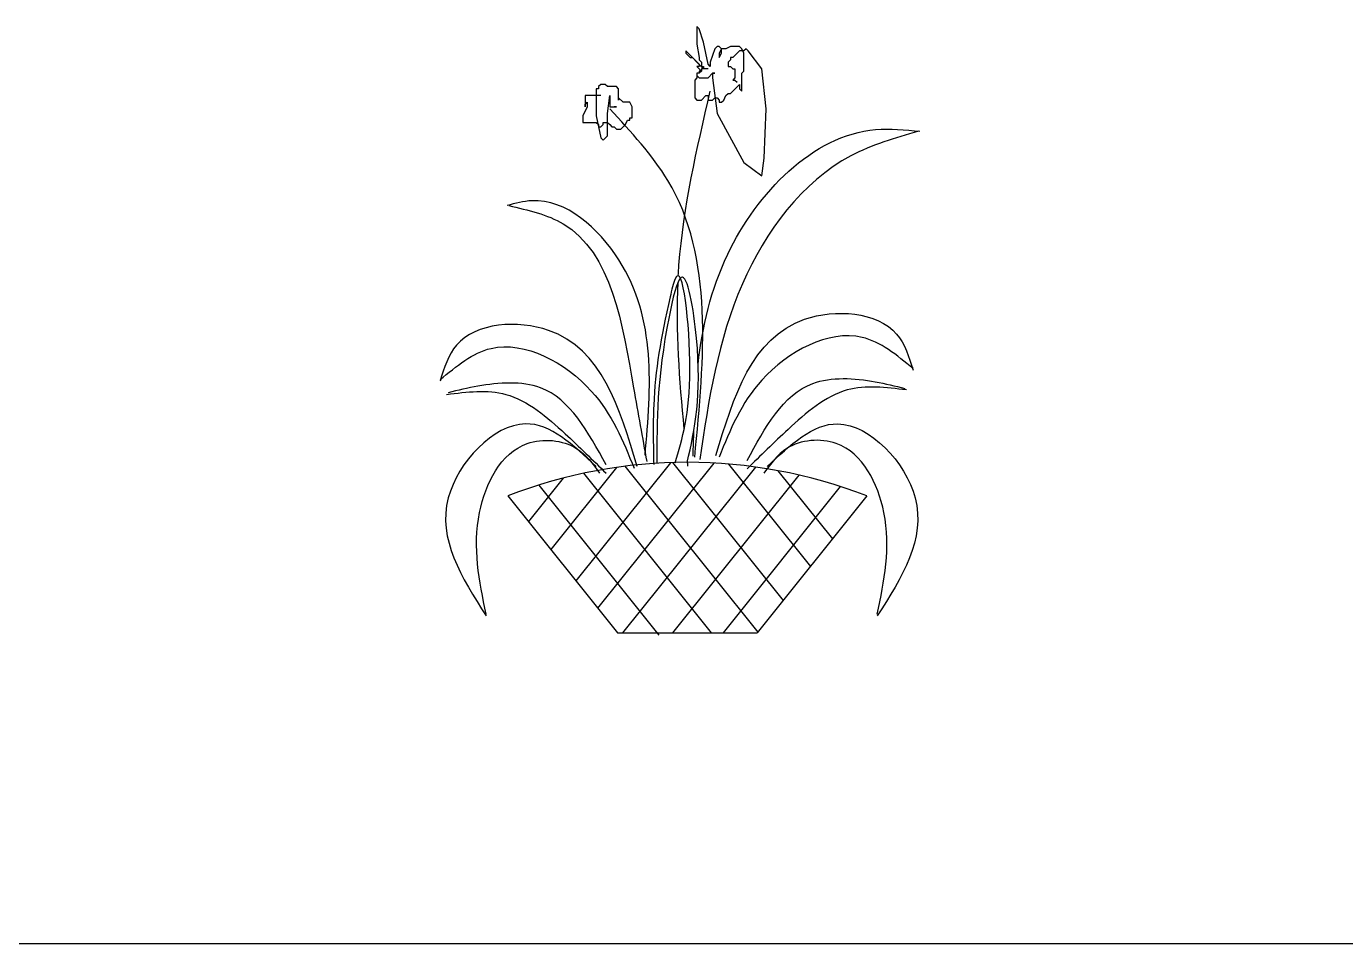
# Model space of a CAD drawing. Header units: millimetres. Extents: x 22565 to 38821, y 15578 to 26720.
# Drawn here: x 24995 to 26347, y 19597 to 20537 of the extents above; entities that cross this region are included whole.
import ezdxf

# ---------------------------------------------------------------- set-up
doc = ezdxf.new("R2010")
doc.units = ezdxf.units.MM
doc.layers.add('www.cad-blocks.net', color=7, linetype='Continuous')

# ---------------------------------------------------------------- blocks, each defined once
blk = doc.blocks.new('A$C51911565')
at = {"linetype": 'Continuous'}
for p, q in [((265.4, 621.4), (263.1, 623.7)), ((263.1, 623.7), (263.1, 605.4)), ((269.9, 607.7), (265.4, 621.4)), ((269.9, 580.3), (251.6, 598.6)), ((251.6, 598.6), (251.6, 596.3)), ((251.6, 596.3), (256.2, 591.7)), ((263.1, 605.4), (265.4, 591.7)), ((274.5, 584.9), (269.9, 607.7)), ((281.4, 600.9), (276.8, 587.1)), ((283.7, 603.1), (281.4, 600.9)), ((286, 603.1), (283.7, 603.1)), ((288.3, 600.9), (286, 603.1)), ((288.3, 600.9), (286, 596.3)), ((286, 596.3), (286, 591.7)), ((286, 591.7), (288.3, 596.3)), ((292.8, 600.9), (288.3, 600.9)), ((288.3, 596.3), (288.3, 600.9)), ((297.4, 603.1), (292.8, 600.9)), ((306.6, 603.1), (297.4, 603.1)), ((306.6, 598.6), (299.7, 591.7)), ((308.9, 600.9), (306.6, 603.1)), ((311.2, 598.6), (306.6, 598.6)), ((311.2, 596.3), (308.9, 600.9)), ((313.4, 600.9), (311.2, 598.6)), ((311.2, 578), (311.2, 596.3)), ((315.7, 598.6), (313.4, 600.9)), ((329.5, 580.3), (315.7, 598.6)), ((256.2, 591.7), (258.5, 591.7)), ((258.5, 591.7), (265.4, 584.9)), ((265.4, 582.6), (263.1, 582.6)), ((263.1, 582.6), (265.4, 580.3)), ((265.4, 591.7), (265.4, 589.4)), ((265.4, 589.4), (267.6, 587.1)), ((265.4, 584.9), (265.4, 582.6)), ((267.6, 587.1), (267.6, 582.6)), ((267.6, 582.6), (269.9, 582.6)), ((269.9, 582.6), (269.9, 580.3)), ((276.8, 582.6), (274.5, 584.9)), ((276.8, 587.1), (276.8, 582.6)), ((297.4, 589.4), (295.1, 587.1)), ((295.1, 587.1), (295.1, 582.6)), ((295.1, 582.6), (297.4, 582.6)), ((299.7, 591.7), (297.4, 591.7)), ((297.4, 591.7), (297.4, 589.4)), ((297.4, 582.6), (299.7, 580.3)), ((263.1, 571.1), (260.8, 568.8)), ((260.8, 568.8), (260.8, 550.5)), ((265.4, 575.7), (263.1, 575.7)), ((263.1, 575.7), (263.1, 571.1)), ((265.4, 575.7), (263.1, 575.7)), ((263.1, 575.7), (263.1, 573.4)), ((263.1, 573.4), (265.4, 571.1)), ((265.4, 580.3), (267.6, 578)), ((267.6, 578), (265.4, 578)), ((265.4, 578), (265.4, 575.7)), ((267.6, 578), (265.4, 575.7)), ((265.4, 571.1), (274.5, 571.1)), ((274.5, 580.3), (267.6, 580.3)), ((267.6, 580.3), (267.6, 578)), ((274.5, 571.1), (279.1, 575.7)), ((279.1, 575.7), (281.4, 575.7)), ((281.4, 575.7), (279.1, 575.7)), ((279.1, 575.7), (279.1, 571.1)), ((279.1, 571.1), (283.7, 534.5)), ((299.7, 580.3), (302, 580.3)), ((302, 571.1), (299.7, 568.8)), ((299.7, 568.8), (302, 568.8)), ((302, 580.3), (302, 571.1)), ((302, 568.8), (304.3, 566.6)), ((308.9, 575.7), (311.2, 578)), ((308.9, 557.4), (308.9, 575.7)), ((334.1, 539.1), (329.5, 580.3)), ((162.3, 559.7), (160, 559.7)), ((160, 559.7), (160, 532.2)), ((164.6, 564.3), (162.3, 562)), ((162.3, 562), (162.3, 559.7)), ((169.2, 564.3), (164.6, 564.3)), ((171.5, 562), (169.2, 564.3)), ((180.6, 562), (171.5, 562)), ((182.9, 559.7), (180.6, 562)), ((182.9, 548.3), (182.9, 559.7)), ((292.8, 552.8), (295.1, 555.1)), ((295.1, 555.1), (297.4, 555.1)), ((297.4, 555.1), (299.7, 557.4)), ((299.7, 557.4), (306.6, 564.3)), ((306.6, 564.3), (306.6, 559.7)), ((306.6, 559.7), (308.9, 557.4)), ((150.8, 541.4), (146.3, 532.2)), ((164.6, 552.8), (148.5, 552.8)), ((148.5, 552.8), (148.5, 541.4)), ((148.5, 543.7), (150.8, 546)), ((148.5, 541.4), (148.5, 543.7)), ((150.8, 546), (150.8, 541.4)), ((171.5, 534.5), (173.7, 552.8)), ((173.7, 552.8), (173.7, 541.4)), ((173.7, 541.4), (180.6, 541.4)), ((180.6, 541.4), (178.3, 541.4)), ((178.3, 541.4), (180.6, 541.4)), ((187.5, 546), (182.9, 550.5)), ((182.9, 550.5), (182.9, 548.3)), ((194.4, 546), (187.5, 546)), ((196.6, 541.4), (194.4, 546)), ((196.6, 530), (196.6, 541.4)), ((260.8, 550.5), (263.1, 548.3)), ((263.1, 548.3), (267.6, 548.3)), ((267.6, 548.3), (272.2, 552.8)), ((272.2, 552.8), (274.5, 552.8)), ((274.5, 552.8), (274.5, 548.3)), ((274.5, 548.3), (279.1, 548.3)), ((279.1, 548.3), (281.4, 550.5)), ((281.4, 550.5), (283.7, 550.5)), ((283.7, 550.5), (286, 548.3)), ((286, 548.3), (286, 546)), ((286, 546), (288.3, 546)), ((288.3, 546), (290.5, 548.3)), ((290.5, 548.3), (292.8, 552.8)), ((146.3, 532.2), (146.3, 525.4)), ((160, 532.2), (164.6, 509.4)), ((171.5, 511.7), (171.5, 534.5)), ((189.8, 523.1), (192.1, 527.7)), ((192.1, 527.7), (194.4, 527.7)), ((194.4, 527.7), (194.4, 530)), ((194.4, 530), (196.6, 530)), ((283.7, 534.5), (311.2, 484.2)), ((331.8, 488.8), (334.1, 539.1)), ((146.3, 525.4), (160, 525.4)), ((160, 525.4), (162.3, 523.1)), ((162.3, 523.1), (162.3, 520.8)), ((162.3, 520.8), (164.6, 520.8)), ((164.6, 520.8), (166.9, 523.1)), ((166.9, 523.1), (166.9, 525.4)), ((166.9, 525.4), (171.5, 525.4)), ((171.5, 525.4), (173.7, 523.1)), ((173.7, 523.1), (176, 520.8)), ((176, 520.8), (178.3, 520.8)), ((178.3, 520.8), (180.6, 518.5)), ((180.6, 518.5), (185.2, 518.5)), ((185.2, 518.5), (189.8, 523.1)), ((164.6, 509.4), (166.9, 507.1)), ((166.9, 507.1), (171.5, 511.7)), ((329.5, 470.5), (331.8, 488.8)), ((311.2, 484.2), (329.5, 470.5)), ((235.9, 176.7), (139, 55.7)), ((280.3, 176.3), (161.3, 27.8)), ((238.1, 176.8), (351.3, 35.5)), ((180.8, 171.8), (113.4, 87.6)), ((146.9, 165.8), (277.7, 2.5)), ((322.9, 172.2), (187, 2.5)), ((189.3, 173), (325.4, 3.1)), ((367.5, 164), (238.1, 2.5)), ((295.4, 175.3), (379.3, 70.5)), ((345.9, 168.5), (401.9, 98.6)), ((126, 160.8), (90.4, 116.3)), ((101.1, 153.7), (224.2, 0)), ((409.8, 152.3), (289.8, 2.5)), ((69.4, 142.6), (181.6, 2.5)), ((437.1, 142.6), (324.9, 2.5)), ((181.6, 2.5), (324.9, 2.5))]:
    blk.add_line(p, q, dxfattribs=at)
blk.add_arc((253.2, -330.5), 507.6, 68.7621, 111.2379, dxfattribs=at)
for points, knots in [([(244, 368.3), (244.2, 371.8), (248.3, 435.3), (263, 498.1), (276.8, 557.4)], [557.715326, 557.715326, 557.715326, 557.715326, 588.704053, 1106.576936, 1106.576936, 1106.576936, 1106.576936]), ([(264.3, 277.6), (268.7, 315.9), (291.5, 418.3), (394.3, 525.9), (476.3, 517.8), (491.5, 516.3)], [269.0126, 269.0126, 269.0126, 269.0126, 599.442696, 1165.766246, 1295.73513, 1295.73513, 1295.73513, 1295.73513])]:
    blk.add_open_spline(points, degree=3, knots=knots, dxfattribs=at)
for points in [[(260.8, 182.3), (233.3, 465.9), (173.7, 539.1)], [(489.9, 516.3), (420.8, 491.1), (309.7, 360), (265.9, 180.1)], [(210, 184.5), (183.1, 384.6), (93.9, 445.1), (68.6, 440.1)], [(70.3, 440.1), (125.9, 421.6), (198.2, 253.4), (211.7, 177.8)], [(240.7, 176.7), (255.8, 272.5), (240.7, 365), (235.6, 346.5), (218.8, 235.5), (218.8, 175)], [(253.2, 177), (262.6, 304.4), (247, 366.6), (234.5, 326.2), (222.1, 176.8)], [(282.4, 184), (373.4, 323.6), (467.6, 308.5), (484.5, 271.5)], [(202, 172.7), (111.1, 312.3), (16.8, 297.2), (0, 260.2)], [(484.5, 273.1), (432.3, 305.1), (329.6, 261.4), (285.8, 182.4)], [(0, 261.8), (52.2, 293.8), (154.9, 250.1), (198.7, 171.1)], [(170, 174.4), (102.7, 253.4), (38.7, 255.1), (8.4, 248.4)], [(314.4, 178.9), (381.8, 257.9), (445.8, 259.6), (476.1, 252.8)], [(6.7, 246.7), (67.3, 246.7), (128, 206.4), (170, 166)], [(477.7, 251.2), (417.1, 251.2), (356.5, 210.8), (314.4, 170.4)], [(159.9, 172.7), (87.5, 216.5), (8.4, 140.8), (47.1, 19.7)], [(335, 172.7), (407.4, 216.5), (486.6, 140.8), (447.8, 19.7)], [(47.1, 21.4), (40.4, 125.7), (89.2, 196.3), (139.7, 191.2), (163.3, 166)], [(447.8, 21.4), (454.6, 125.7), (405.8, 196.3), (355.2, 191.2), (331.7, 166)]]:
    blk.add_spline(points, degree=3, dxfattribs=at)
for points in [[(250.1, 211.1), (245.2, 261.6), (241.5, 311.9), (243.7, 361.8)], [(259.2, 183.4), (259.4, 192.4), (259.7, 201.3), (260, 210.3)], [(253.9, 173.2), (253.7, 174.7), (253.6, 176.3), (253.4, 177.9)]]:
    blk.add_open_spline(points, degree=3, dxfattribs=at)
blk = doc.blocks.new('format')
at = {"layer": 'www.cad-blocks.net', "color": 155, "true_color": 0x546d8e}
blk.add_line((23683.3, 19597), (38820.7, 19597), dxfattribs=at)

msp = doc.modelspace()

# ---------------------------------------------------------------- block references
msp.add_blockref('A$C51911565', (25419.1, 19913.1))
at = {"layer": 'www.cad-blocks.net'}
msp.add_blockref('format', (0, 0), dxfattribs=at)

doc.saveas('drawing.dxf')
